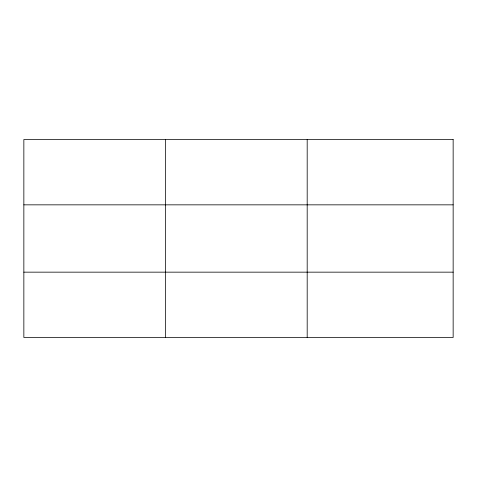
<?xml version="1.0" encoding="UTF-8"?>
<svg xmlns="http://www.w3.org/2000/svg" width="477" height="477" viewBox="0 0 477 477"><rect width="100%" height="100%" fill="white"/><g stroke="black" fill="none" stroke-linecap="round" stroke-linejoin="round"><path stroke-width="0.72" d="M165.519 139.517L165.519 337.483M307.188 139.517L307.188 337.483M23.85 204.842L453.15 204.842M23.85 272.158L453.15 272.158M453.15 139.517L453.15 337.483L23.85 337.483L23.85 139.517L453.15 139.517"/></g></svg>
